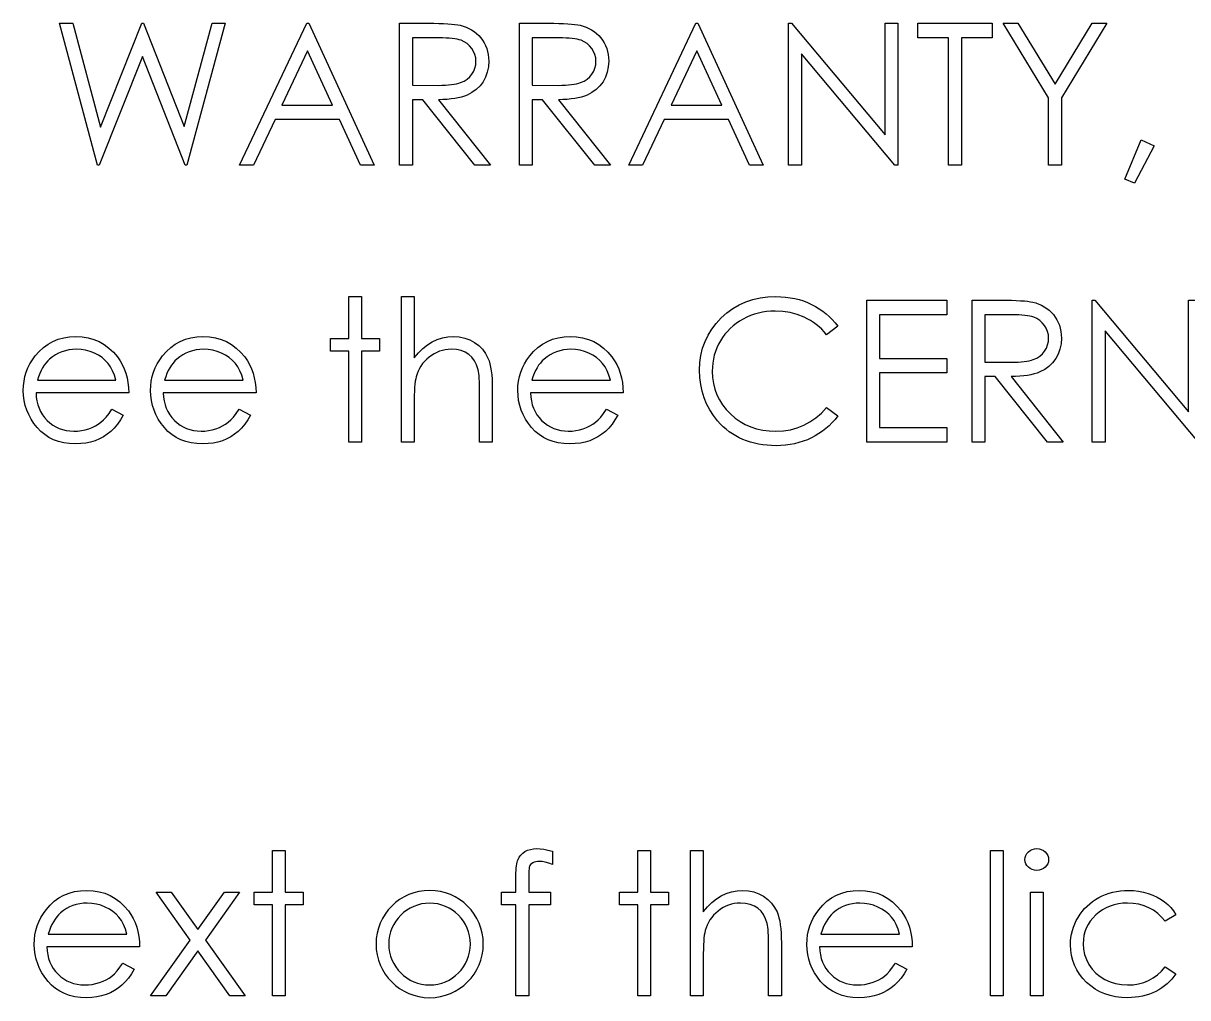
# Model space of a CAD drawing. Header units: millimetres. Extents: x -53 to 240, y 0 to 133.
# Drawn here: x -34.67 to -5.92, y 81.45 to 105.49 of the extents above; entities that cross this region are included whole.
import ezdxf

# ---------------------------------------------------------------- set-up
doc = ezdxf.new("R2010")
doc.units = ezdxf.units.MM

msp = doc.modelspace()

# ---------------------------------------------------------------- linework, layer by layer
at = {"color": 7, "linetype": 'Continuous', "flags": 128}
for points in [[(-33.768, 105.491), (-33.443, 105.491), (-33.443, 105.491), (-32.758, 102.924), (-32.758, 102.924), (-31.739, 105.491), (-31.739, 105.491), (-31.694, 105.491), (-31.694, 105.491), (-30.694, 102.942), (-30.694, 102.942), (-30.005, 105.491), (-30.005, 105.491), (-29.684, 105.491), (-29.684, 105.491), (-30.628, 101.991), (-30.628, 101.991), (-30.673, 101.991), (-30.673, 101.991), (-31.726, 104.668), (-31.726, 104.668), (-32.792, 101.991), (-32.792, 101.991), (-32.836, 101.991), (-32.836, 101.991), (-33.768, 105.491)], [(-27.62, 105.491), (-26.005, 101.991), (-26.005, 101.991), (-26.346, 101.991), (-26.346, 101.991), (-26.864, 103.113), (-26.864, 103.113), (-28.45, 103.113), (-28.45, 103.113), (-28.982, 101.991), (-28.982, 101.991), (-29.325, 101.991), (-29.325, 101.991), (-27.665, 105.491), (-27.665, 105.491), (-27.62, 105.491)], [(-25.377, 105.491), (-24.676, 105.491), (-24.676, 105.491), (-24.536, 105.49), (-24.407, 105.488), (-24.291, 105.484), (-24.185, 105.479), (-24.092, 105.472), (-24.011, 105.464), (-23.941, 105.455), (-23.883, 105.443), (-23.883, 105.443), (-23.807, 105.423), (-23.734, 105.397), (-23.664, 105.366), (-23.599, 105.33), (-23.537, 105.289), (-23.479, 105.243), (-23.425, 105.192), (-23.374, 105.135), (-23.328, 105.075), (-23.288, 105.01), (-23.254, 104.943), (-23.227, 104.872), (-23.205, 104.798), (-23.19, 104.72), (-23.181, 104.639), (-23.178, 104.555), (-23.178, 104.555), (-23.186, 104.415), (-23.212, 104.285), (-23.256, 104.163), (-23.316, 104.049), (-23.392, 103.947), (-23.484, 103.858), (-23.59, 103.782), (-23.711, 103.72), (-23.778, 103.694), (-23.851, 103.671), (-23.93, 103.652), (-24.016, 103.636), (-24.108, 103.623), (-24.205, 103.614), (-24.309, 103.608), (-24.419, 103.606), (-24.419, 103.606), (-23.133, 101.991), (-23.133, 101.991), (-23.521, 101.991), (-23.521, 101.991), (-24.807, 103.606), (-24.807, 103.606), (-25.062, 103.606), (-25.062, 103.606), (-25.062, 101.991), (-25.062, 101.991), (-25.377, 101.991), (-25.377, 101.991), (-25.377, 105.491)], [(-22.415, 105.491), (-21.715, 105.491), (-21.715, 105.491), (-21.574, 105.49), (-21.445, 105.488), (-21.329, 105.484), (-21.224, 105.479), (-21.131, 105.472), (-21.049, 105.464), (-20.979, 105.455), (-20.922, 105.443), (-20.922, 105.443), (-20.845, 105.423), (-20.772, 105.397), (-20.703, 105.366), (-20.638, 105.33), (-20.576, 105.289), (-20.518, 105.243), (-20.463, 105.192), (-20.413, 105.135), (-20.366, 105.075), (-20.326, 105.01), (-20.293, 104.943), (-20.265, 104.872), (-20.244, 104.798), (-20.228, 104.72), (-20.219, 104.639), (-20.216, 104.555), (-20.216, 104.555), (-20.225, 104.415), (-20.251, 104.285), (-20.294, 104.163), (-20.354, 104.049), (-20.431, 103.947), (-20.522, 103.858), (-20.629, 103.782), (-20.749, 103.72), (-20.816, 103.694), (-20.889, 103.671), (-20.969, 103.652), (-21.054, 103.636), (-21.146, 103.623), (-21.243, 103.614), (-21.347, 103.608), (-21.457, 103.606), (-21.457, 103.606), (-20.171, 101.991), (-20.171, 101.991), (-20.56, 101.991), (-20.56, 101.991), (-21.846, 103.606), (-21.846, 103.606), (-22.101, 103.606), (-22.101, 103.606), (-22.101, 101.991), (-22.101, 101.991), (-22.415, 101.991), (-22.415, 101.991), (-22.415, 105.491)], [(-18.018, 105.491), (-16.402, 101.991), (-16.402, 101.991), (-16.744, 101.991), (-16.744, 101.991), (-17.261, 103.113), (-17.261, 103.113), (-18.848, 103.113), (-18.848, 103.113), (-19.38, 101.991), (-19.38, 101.991), (-19.723, 101.991), (-19.723, 101.991), (-18.062, 105.491), (-18.062, 105.491), (-18.018, 105.491)], [(-15.774, 101.991), (-15.774, 105.491), (-15.774, 105.491), (-15.708, 105.491), (-15.708, 105.491), (-13.396, 102.736), (-13.396, 102.736), (-13.396, 105.491), (-13.396, 105.491), (-13.082, 105.491), (-13.082, 105.491), (-13.082, 101.991), (-13.082, 101.991), (-13.153, 101.991), (-13.153, 101.991), (-15.46, 104.739), (-15.46, 104.739), (-15.46, 101.991), (-15.46, 101.991), (-15.774, 101.991)], [(-12.588, 105.132), (-12.588, 105.491), (-12.588, 105.491), (-10.748, 105.491), (-10.748, 105.491), (-10.748, 105.132), (-10.748, 105.132), (-11.511, 105.132), (-11.511, 105.132), (-11.511, 101.991), (-11.511, 101.991), (-11.825, 101.991), (-11.825, 101.991), (-11.825, 105.132), (-11.825, 105.132), (-12.588, 105.132)], [(-10.479, 105.491), (-10.119, 105.491), (-10.119, 105.491), (-9.2, 103.987), (-9.2, 103.987), (-8.281, 105.491), (-8.281, 105.491), (-7.921, 105.491), (-7.921, 105.491), (-9.043, 103.655), (-9.043, 103.655), (-9.043, 101.991), (-9.043, 101.991), (-9.357, 101.991), (-9.357, 101.991), (-9.357, 103.655), (-9.357, 103.655), (-10.479, 105.491)], [(-25.062, 105.132), (-25.062, 103.965), (-25.062, 103.965), (-24.422, 103.96), (-24.422, 103.96), (-24.332, 103.961), (-24.248, 103.965), (-24.17, 103.97), (-24.098, 103.977), (-24.032, 103.986), (-23.972, 103.997), (-23.918, 104.01), (-23.871, 104.026), (-23.786, 104.063), (-23.711, 104.11), (-23.647, 104.168), (-23.592, 104.235), (-23.548, 104.309), (-23.517, 104.387), (-23.498, 104.469), (-23.492, 104.556), (-23.492, 104.556), (-23.498, 104.64), (-23.517, 104.72), (-23.549, 104.797), (-23.594, 104.869), (-23.648, 104.935), (-23.711, 104.99), (-23.781, 105.036), (-23.859, 105.071), (-23.904, 105.085), (-23.955, 105.098), (-24.014, 105.108), (-24.078, 105.117), (-24.15, 105.124), (-24.229, 105.128), (-24.314, 105.131), (-24.406, 105.132), (-24.406, 105.132), (-25.062, 105.132)], [(-22.101, 105.132), (-22.101, 103.965), (-22.101, 103.965), (-21.46, 103.96), (-21.46, 103.96), (-21.37, 103.961), (-21.286, 103.965), (-21.208, 103.97), (-21.136, 103.977), (-21.07, 103.986), (-21.011, 103.997), (-20.957, 104.01), (-20.909, 104.026), (-20.825, 104.063), (-20.75, 104.11), (-20.685, 104.168), (-20.631, 104.235), (-20.586, 104.309), (-20.556, 104.387), (-20.537, 104.469), (-20.53, 104.556), (-20.53, 104.556), (-20.537, 104.64), (-20.556, 104.72), (-20.588, 104.797), (-20.632, 104.869), (-20.687, 104.935), (-20.749, 104.99), (-20.819, 105.036), (-20.898, 105.071), (-20.943, 105.085), (-20.994, 105.098), (-21.052, 105.108), (-21.117, 105.117), (-21.189, 105.124), (-21.267, 105.128), (-21.353, 105.131), (-21.445, 105.132), (-21.445, 105.132), (-22.101, 105.132)], [(-27.646, 104.809), (-28.28, 103.472), (-28.28, 103.472), (-27.029, 103.472), (-27.029, 103.472), (-27.646, 104.809)], [(-18.044, 104.809), (-18.677, 103.472), (-18.677, 103.472), (-17.427, 103.472), (-17.427, 103.472), (-18.044, 104.809)], [(-7.076, 102.619), (-6.755, 102.464), (-6.755, 102.464), (-7.237, 101.542), (-7.237, 101.542), (-7.473, 101.645), (-7.473, 101.645), (-7.076, 102.619)], [(-26.633, 98.747), (-26.319, 98.747), (-26.319, 98.747), (-26.319, 97.715), (-26.319, 97.715), (-25.87, 97.715), (-25.87, 97.715), (-25.87, 97.401), (-25.87, 97.401), (-26.319, 97.401), (-26.319, 97.401), (-26.319, 95.158), (-26.319, 95.158), (-26.633, 95.158), (-26.633, 95.158), (-26.633, 97.401), (-26.633, 97.401), (-27.082, 97.401), (-27.082, 97.401), (-27.082, 97.715), (-27.082, 97.715), (-26.633, 97.715), (-26.633, 97.715), (-26.633, 98.747)], [(-25.332, 98.747), (-25.018, 98.747), (-25.018, 98.747), (-25.018, 97.232), (-25.018, 97.232), (-24.914, 97.356), (-24.804, 97.464), (-24.691, 97.555), (-24.572, 97.628), (-24.448, 97.686), (-24.318, 97.727), (-24.184, 97.752), (-24.044, 97.76), (-24.044, 97.76), (-23.903, 97.751), (-23.77, 97.724), (-23.645, 97.679), (-23.528, 97.616), (-23.423, 97.537), (-23.332, 97.447), (-23.256, 97.343), (-23.195, 97.227), (-23.17, 97.162), (-23.148, 97.088), (-23.13, 97.006), (-23.115, 96.915), (-23.104, 96.814), (-23.095, 96.706), (-23.089, 96.589), (-23.088, 96.464), (-23.088, 96.464), (-23.088, 95.158), (-23.088, 95.158), (-23.402, 95.158), (-23.402, 95.158), (-23.402, 96.361), (-23.402, 96.361), (-23.403, 96.465), (-23.404, 96.561), (-23.407, 96.647), (-23.411, 96.725), (-23.416, 96.793), (-23.423, 96.852), (-23.43, 96.902), (-23.439, 96.943), (-23.439, 96.943), (-23.477, 97.06), (-23.527, 97.163), (-23.59, 97.249), (-23.667, 97.32), (-23.756, 97.375), (-23.857, 97.415), (-23.972, 97.438), (-24.1, 97.446), (-24.1, 97.446), (-24.176, 97.443), (-24.249, 97.434), (-24.321, 97.419), (-24.391, 97.398), (-24.459, 97.37), (-24.524, 97.337), (-24.588, 97.297), (-24.649, 97.251), (-24.708, 97.201), (-24.76, 97.148), (-24.808, 97.092), (-24.851, 97.033), (-24.888, 96.971), (-24.92, 96.907), (-24.947, 96.839), (-24.969, 96.769), (-24.969, 96.769), (-24.98, 96.718), (-24.99, 96.657), (-24.999, 96.586), (-25.006, 96.504), (-25.011, 96.414), (-25.015, 96.313), (-25.017, 96.203), (-25.018, 96.082), (-25.018, 96.082), (-25.018, 95.158), (-25.018, 95.158), (-25.332, 95.158), (-25.332, 95.158), (-25.332, 98.747)], [(-14.562, 98.015), (-14.837, 97.805), (-14.837, 97.805), (-14.897, 97.874), (-14.959, 97.94), (-15.024, 98.001), (-15.092, 98.057), (-15.164, 98.109), (-15.238, 98.157), (-15.315, 98.201), (-15.395, 98.24), (-15.562, 98.305), (-15.736, 98.351), (-15.918, 98.379), (-16.109, 98.388), (-16.109, 98.388), (-16.214, 98.386), (-16.318, 98.376), (-16.42, 98.36), (-16.519, 98.339), (-16.617, 98.311), (-16.712, 98.277), (-16.805, 98.236), (-16.897, 98.19), (-16.986, 98.138), (-17.068, 98.082), (-17.146, 98.022), (-17.219, 97.957), (-17.287, 97.889), (-17.349, 97.816), (-17.407, 97.738), (-17.459, 97.656), (-17.506, 97.572), (-17.546, 97.484), (-17.581, 97.394), (-17.609, 97.301), (-17.631, 97.206), (-17.646, 97.108), (-17.656, 97.007), (-17.659, 96.904), (-17.659, 96.904), (-17.652, 96.749), (-17.631, 96.601), (-17.596, 96.46), (-17.547, 96.325), (-17.485, 96.196), (-17.408, 96.074), (-17.317, 95.958), (-17.213, 95.85), (-17.098, 95.751), (-16.975, 95.665), (-16.845, 95.592), (-16.709, 95.533), (-16.564, 95.486), (-16.413, 95.454), (-16.254, 95.433), (-16.087, 95.427), (-16.087, 95.427), (-15.904, 95.436), (-15.729, 95.463), (-15.562, 95.509), (-15.401, 95.573), (-15.249, 95.655), (-15.104, 95.755), (-14.967, 95.873), (-14.837, 96.01), (-14.837, 96.01), (-14.562, 95.802), (-14.562, 95.802), (-14.63, 95.717), (-14.701, 95.637), (-14.776, 95.561), (-14.856, 95.491), (-14.939, 95.425), (-15.027, 95.365), (-15.118, 95.31), (-15.214, 95.259), (-15.313, 95.214), (-15.414, 95.176), (-15.519, 95.143), (-15.627, 95.116), (-15.737, 95.095), (-15.85, 95.08), (-15.966, 95.071), (-16.085, 95.068), (-16.085, 95.068), (-16.198, 95.07), (-16.308, 95.078), (-16.415, 95.09), (-16.519, 95.106), (-16.62, 95.127), (-16.717, 95.154), (-16.812, 95.185), (-16.903, 95.221), (-16.993, 95.261), (-17.078, 95.307), (-17.161, 95.357), (-17.241, 95.412), (-17.317, 95.472), (-17.391, 95.536), (-17.462, 95.606), (-17.529, 95.68), (-17.529, 95.68), (-17.633, 95.812), (-17.723, 95.952), (-17.8, 96.098), (-17.862, 96.251), (-17.91, 96.41), (-17.945, 96.576), (-17.966, 96.748), (-17.973, 96.928), (-17.973, 96.928), (-17.964, 97.117), (-17.939, 97.297), (-17.897, 97.471), (-17.838, 97.636), (-17.763, 97.794), (-17.671, 97.945), (-17.562, 98.087), (-17.436, 98.222), (-17.297, 98.346), (-17.15, 98.452), (-16.995, 98.542), (-16.831, 98.616), (-16.658, 98.674), (-16.477, 98.714), (-16.287, 98.739), (-16.089, 98.747), (-16.089, 98.747), (-15.969, 98.745), (-15.851, 98.735), (-15.737, 98.72), (-15.625, 98.699), (-15.517, 98.672), (-15.411, 98.639), (-15.308, 98.599), (-15.208, 98.555), (-15.112, 98.504), (-15.02, 98.449), (-14.933, 98.388), (-14.85, 98.324), (-14.771, 98.254), (-14.697, 98.179), (-14.628, 98.1), (-14.562, 98.015)], [(-13.844, 98.658), (-11.87, 98.658), (-11.87, 98.658), (-11.87, 98.299), (-11.87, 98.299), (-13.53, 98.299), (-13.53, 98.299), (-13.53, 97.222), (-13.53, 97.222), (-11.87, 97.222), (-11.87, 97.222), (-11.87, 96.863), (-11.87, 96.863), (-13.53, 96.863), (-13.53, 96.863), (-13.53, 95.517), (-13.53, 95.517), (-11.87, 95.517), (-11.87, 95.517), (-11.87, 95.158), (-11.87, 95.158), (-13.844, 95.158), (-13.844, 95.158), (-13.844, 98.658)], [(-11.242, 98.658), (-10.542, 98.658), (-10.542, 98.658), (-10.401, 98.657), (-10.272, 98.655), (-10.156, 98.651), (-10.051, 98.646), (-9.957, 98.639), (-9.876, 98.631), (-9.806, 98.621), (-9.749, 98.61), (-9.749, 98.61), (-9.672, 98.59), (-9.599, 98.564), (-9.53, 98.533), (-9.465, 98.497), (-9.403, 98.456), (-9.345, 98.409), (-9.29, 98.358), (-9.24, 98.301), (-9.193, 98.241), (-9.153, 98.177), (-9.12, 98.109), (-9.092, 98.039), (-9.071, 97.964), (-9.055, 97.887), (-9.046, 97.806), (-9.043, 97.722), (-9.043, 97.722), (-9.052, 97.582), (-9.078, 97.452), (-9.121, 97.33), (-9.181, 97.216), (-9.258, 97.114), (-9.349, 97.025), (-9.455, 96.949), (-9.576, 96.887), (-9.643, 96.861), (-9.716, 96.838), (-9.796, 96.819), (-9.881, 96.802), (-9.973, 96.79), (-10.07, 96.781), (-10.174, 96.775), (-10.284, 96.773), (-10.284, 96.773), (-8.998, 95.158), (-8.998, 95.158), (-9.387, 95.158), (-9.387, 95.158), (-10.673, 96.773), (-10.673, 96.773), (-10.928, 96.773), (-10.928, 96.773), (-10.928, 95.158), (-10.928, 95.158), (-11.242, 95.158), (-11.242, 95.158), (-11.242, 98.658)], [(-8.28, 95.158), (-8.28, 98.658), (-8.28, 98.658), (-8.214, 98.658), (-8.214, 98.658), (-5.902, 95.903), (-5.902, 95.903), (-5.902, 98.658), (-5.902, 98.658), (-5.588, 98.658), (-5.588, 98.658), (-5.588, 95.158), (-5.588, 95.158), (-5.66, 95.158), (-5.66, 95.158), (-7.966, 97.906), (-7.966, 97.906), (-7.966, 95.158), (-7.966, 95.158), (-8.28, 95.158)], [(-10.928, 98.299), (-10.928, 97.132), (-10.928, 97.132), (-10.287, 97.127), (-10.287, 97.127), (-10.197, 97.128), (-10.113, 97.131), (-10.035, 97.136), (-9.963, 97.143), (-9.897, 97.152), (-9.838, 97.164), (-9.784, 97.177), (-9.736, 97.192), (-9.652, 97.23), (-9.577, 97.277), (-9.512, 97.335), (-9.458, 97.401), (-9.413, 97.476), (-9.383, 97.553), (-9.364, 97.636), (-9.357, 97.722), (-9.357, 97.722), (-9.364, 97.806), (-9.383, 97.887), (-9.415, 97.964), (-9.459, 98.036), (-9.514, 98.102), (-9.576, 98.157), (-9.646, 98.203), (-9.725, 98.238), (-9.77, 98.252), (-9.821, 98.264), (-9.879, 98.275), (-9.943, 98.283), (-10.016, 98.29), (-10.094, 98.295), (-10.18, 98.298), (-10.272, 98.299), (-10.272, 98.299), (-10.928, 98.299)], [(-32.476, 95.965), (-32.197, 95.819), (-32.197, 95.819), (-32.266, 95.702), (-32.339, 95.597), (-32.418, 95.503), (-32.502, 95.421), (-32.591, 95.35), (-32.685, 95.289), (-32.785, 95.235), (-32.89, 95.191), (-33.002, 95.157), (-33.12, 95.132), (-33.246, 95.118), (-33.378, 95.113), (-33.378, 95.113), (-33.526, 95.119), (-33.665, 95.138), (-33.795, 95.17), (-33.918, 95.214), (-34.031, 95.271), (-34.137, 95.34), (-34.235, 95.422), (-34.324, 95.517), (-34.404, 95.619), (-34.474, 95.725), (-34.532, 95.834), (-34.579, 95.947), (-34.617, 96.063), (-34.644, 96.181), (-34.659, 96.304), (-34.665, 96.429), (-34.665, 96.429), (-34.66, 96.547), (-34.647, 96.662), (-34.624, 96.774), (-34.591, 96.882), (-34.55, 96.988), (-34.5, 97.089), (-34.439, 97.188), (-34.371, 97.283), (-34.371, 97.283), (-34.273, 97.395), (-34.168, 97.492), (-34.055, 97.574), (-33.934, 97.641), (-33.805, 97.693), (-33.668, 97.731), (-33.524, 97.752), (-33.371, 97.76), (-33.371, 97.76), (-33.214, 97.752), (-33.064, 97.729), (-32.923, 97.689), (-32.791, 97.635), (-32.666, 97.564), (-32.55, 97.477), (-32.441, 97.375), (-32.341, 97.257), (-32.341, 97.257), (-32.276, 97.165), (-32.221, 97.068), (-32.173, 96.965), (-32.135, 96.857), (-32.104, 96.744), (-32.081, 96.624), (-32.068, 96.5), (-32.062, 96.369), (-32.062, 96.369), (-34.351, 96.369), (-34.351, 96.369), (-34.345, 96.268), (-34.331, 96.171), (-34.308, 96.08), (-34.277, 95.993), (-34.239, 95.911), (-34.193, 95.833), (-34.138, 95.76), (-34.076, 95.691), (-34.007, 95.629), (-33.935, 95.576), (-33.859, 95.53), (-33.778, 95.493), (-33.694, 95.464), (-33.606, 95.444), (-33.514, 95.431), (-33.418, 95.427), (-33.418, 95.427), (-33.324, 95.43), (-33.232, 95.442), (-33.141, 95.461), (-33.051, 95.486), (-32.965, 95.519), (-32.886, 95.557), (-32.813, 95.599), (-32.747, 95.646), (-32.684, 95.702), (-32.617, 95.775), (-32.548, 95.862), (-32.476, 95.965)], [(-29.335, 95.965), (-29.056, 95.819), (-29.056, 95.819), (-29.125, 95.702), (-29.198, 95.597), (-29.277, 95.503), (-29.361, 95.421), (-29.45, 95.35), (-29.544, 95.289), (-29.644, 95.235), (-29.749, 95.191), (-29.861, 95.157), (-29.979, 95.132), (-30.105, 95.118), (-30.237, 95.113), (-30.237, 95.113), (-30.385, 95.119), (-30.523, 95.138), (-30.654, 95.17), (-30.777, 95.214), (-30.89, 95.271), (-30.996, 95.34), (-31.094, 95.422), (-31.183, 95.517), (-31.263, 95.619), (-31.333, 95.725), (-31.391, 95.834), (-31.438, 95.947), (-31.476, 96.063), (-31.503, 96.181), (-31.518, 96.304), (-31.524, 96.429), (-31.524, 96.429), (-31.519, 96.547), (-31.506, 96.662), (-31.483, 96.774), (-31.45, 96.882), (-31.409, 96.988), (-31.359, 97.089), (-31.298, 97.188), (-31.23, 97.283), (-31.23, 97.283), (-31.132, 97.395), (-31.027, 97.492), (-30.914, 97.574), (-30.793, 97.641), (-30.664, 97.693), (-30.527, 97.731), (-30.383, 97.752), (-30.23, 97.76), (-30.23, 97.76), (-30.073, 97.752), (-29.923, 97.729), (-29.782, 97.689), (-29.65, 97.635), (-29.525, 97.564), (-29.409, 97.477), (-29.3, 97.375), (-29.2, 97.257), (-29.2, 97.257), (-29.135, 97.165), (-29.08, 97.068), (-29.032, 96.965), (-28.994, 96.857), (-28.963, 96.744), (-28.94, 96.624), (-28.927, 96.5), (-28.921, 96.369), (-28.921, 96.369), (-31.21, 96.369), (-31.21, 96.369), (-31.204, 96.268), (-31.19, 96.171), (-31.167, 96.08), (-31.136, 95.993), (-31.098, 95.911), (-31.052, 95.833), (-30.997, 95.76), (-30.935, 95.691), (-30.866, 95.629), (-30.794, 95.576), (-30.718, 95.53), (-30.637, 95.493), (-30.553, 95.464), (-30.465, 95.444), (-30.373, 95.431), (-30.277, 95.427), (-30.277, 95.427), (-30.183, 95.43), (-30.091, 95.442), (-30, 95.461), (-29.91, 95.486), (-29.824, 95.519), (-29.745, 95.557), (-29.672, 95.599), (-29.606, 95.646), (-29.543, 95.702), (-29.476, 95.775), (-29.407, 95.862), (-29.335, 95.965)], [(-20.271, 95.965), (-19.992, 95.819), (-19.992, 95.819), (-20.061, 95.702), (-20.134, 95.597), (-20.213, 95.503), (-20.297, 95.421), (-20.386, 95.35), (-20.48, 95.289), (-20.58, 95.235), (-20.685, 95.191), (-20.797, 95.157), (-20.915, 95.132), (-21.041, 95.118), (-21.173, 95.113), (-21.173, 95.113), (-21.321, 95.119), (-21.459, 95.138), (-21.59, 95.17), (-21.712, 95.214), (-21.826, 95.271), (-21.932, 95.34), (-22.03, 95.422), (-22.119, 95.517), (-22.199, 95.619), (-22.268, 95.725), (-22.327, 95.834), (-22.374, 95.947), (-22.412, 96.063), (-22.439, 96.181), (-22.454, 96.304), (-22.46, 96.429), (-22.46, 96.429), (-22.455, 96.547), (-22.442, 96.662), (-22.419, 96.774), (-22.386, 96.882), (-22.345, 96.988), (-22.294, 97.089), (-22.234, 97.188), (-22.165, 97.283), (-22.165, 97.283), (-22.068, 97.395), (-21.963, 97.492), (-21.85, 97.574), (-21.729, 97.641), (-21.6, 97.693), (-21.463, 97.731), (-21.318, 97.752), (-21.166, 97.76), (-21.166, 97.76), (-21.009, 97.752), (-20.859, 97.729), (-20.718, 97.689), (-20.586, 97.635), (-20.461, 97.564), (-20.345, 97.477), (-20.236, 97.375), (-20.136, 97.257), (-20.136, 97.257), (-20.071, 97.165), (-20.016, 97.068), (-19.968, 96.965), (-19.93, 96.857), (-19.899, 96.744), (-19.876, 96.624), (-19.863, 96.5), (-19.857, 96.369), (-19.857, 96.369), (-22.146, 96.369), (-22.146, 96.369), (-22.139, 96.268), (-22.125, 96.171), (-22.103, 96.08), (-22.072, 95.993), (-22.034, 95.911), (-21.988, 95.833), (-21.933, 95.76), (-21.871, 95.691), (-21.802, 95.629), (-21.73, 95.576), (-21.654, 95.53), (-21.573, 95.493), (-21.489, 95.464), (-21.4, 95.444), (-21.309, 95.431), (-21.213, 95.427), (-21.213, 95.427), (-21.119, 95.43), (-21.027, 95.442), (-20.936, 95.461), (-20.846, 95.486), (-20.76, 95.519), (-20.68, 95.557), (-20.608, 95.599), (-20.542, 95.646), (-20.479, 95.702), (-20.412, 95.775), (-20.342, 95.862), (-20.271, 95.965)], [(-32.377, 96.683), (-32.414, 96.807), (-32.459, 96.918), (-32.512, 97.016), (-32.572, 97.1), (-32.641, 97.174), (-32.721, 97.241), (-32.811, 97.3), (-32.911, 97.351), (-33.017, 97.393), (-33.127, 97.422), (-33.24, 97.44), (-33.355, 97.446), (-33.355, 97.446), (-33.449, 97.443), (-33.54, 97.431), (-33.627, 97.412), (-33.711, 97.387), (-33.792, 97.352), (-33.869, 97.311), (-33.943, 97.262), (-34.014, 97.206), (-34.014, 97.206), (-34.063, 97.16), (-34.108, 97.108), (-34.151, 97.051), (-34.19, 96.989), (-34.227, 96.92), (-34.26, 96.847), (-34.291, 96.768), (-34.318, 96.683), (-34.318, 96.683), (-32.377, 96.683)], [(-29.236, 96.683), (-29.273, 96.807), (-29.318, 96.918), (-29.371, 97.016), (-29.431, 97.1), (-29.5, 97.174), (-29.58, 97.241), (-29.67, 97.3), (-29.77, 97.351), (-29.876, 97.393), (-29.986, 97.422), (-30.099, 97.44), (-30.214, 97.446), (-30.214, 97.446), (-30.308, 97.443), (-30.399, 97.431), (-30.486, 97.412), (-30.57, 97.387), (-30.651, 97.352), (-30.728, 97.311), (-30.802, 97.262), (-30.873, 97.206), (-30.873, 97.206), (-30.922, 97.16), (-30.967, 97.108), (-31.01, 97.051), (-31.049, 96.989), (-31.086, 96.92), (-31.119, 96.847), (-31.15, 96.768), (-31.177, 96.683), (-31.177, 96.683), (-29.236, 96.683)], [(-20.171, 96.683), (-20.209, 96.807), (-20.254, 96.918), (-20.307, 97.016), (-20.367, 97.1), (-20.436, 97.174), (-20.516, 97.241), (-20.605, 97.3), (-20.706, 97.351), (-20.812, 97.393), (-20.922, 97.422), (-21.034, 97.44), (-21.149, 97.446), (-21.149, 97.446), (-21.243, 97.443), (-21.335, 97.431), (-21.422, 97.412), (-21.506, 97.387), (-21.587, 97.352), (-21.664, 97.311), (-21.738, 97.262), (-21.809, 97.206), (-21.809, 97.206), (-21.858, 97.16), (-21.903, 97.108), (-21.946, 97.051), (-21.985, 96.989), (-22.022, 96.92), (-22.055, 96.847), (-22.085, 96.768), (-22.113, 96.683), (-22.113, 96.683), (-20.171, 96.683)], [(-28.518, 85.081), (-28.203, 85.081), (-28.203, 85.081), (-28.203, 84.049), (-28.203, 84.049), (-27.755, 84.049), (-27.755, 84.049), (-27.755, 83.735), (-27.755, 83.735), (-28.203, 83.735), (-28.203, 83.735), (-28.203, 81.491), (-28.203, 81.491), (-28.518, 81.491), (-28.518, 81.491), (-28.518, 83.735), (-28.518, 83.735), (-28.966, 83.735), (-28.966, 83.735), (-28.966, 84.049), (-28.966, 84.049), (-28.518, 84.049), (-28.518, 84.049), (-28.518, 85.081)], [(-21.607, 85.06), (-21.607, 84.733), (-21.607, 84.733), (-21.697, 84.767), (-21.78, 84.792), (-21.856, 84.807), (-21.926, 84.811), (-21.926, 84.811), (-21.973, 84.809), (-22.016, 84.802), (-22.055, 84.789), (-22.09, 84.772), (-22.119, 84.75), (-22.143, 84.729), (-22.16, 84.705), (-22.172, 84.68), (-22.176, 84.664), (-22.179, 84.643), (-22.182, 84.617), (-22.184, 84.585), (-22.186, 84.547), (-22.187, 84.505), (-22.189, 84.457), (-22.189, 84.403), (-22.189, 84.403), (-22.189, 84.049), (-22.189, 84.049), (-21.652, 84.049), (-21.652, 84.049), (-21.652, 83.735), (-21.652, 83.735), (-22.189, 83.735), (-22.189, 83.735), (-22.191, 81.491), (-22.191, 81.491), (-22.505, 81.491), (-22.505, 81.491), (-22.505, 83.735), (-22.505, 83.735), (-22.864, 83.735), (-22.864, 83.735), (-22.864, 84.049), (-22.864, 84.049), (-22.505, 84.049), (-22.505, 84.049), (-22.505, 84.457), (-22.505, 84.457), (-22.504, 84.525), (-22.501, 84.588), (-22.498, 84.645), (-22.492, 84.699), (-22.485, 84.746), (-22.476, 84.788), (-22.466, 84.826), (-22.454, 84.858), (-22.425, 84.916), (-22.386, 84.967), (-22.339, 85.013), (-22.283, 85.052), (-22.219, 85.084), (-22.149, 85.107), (-22.073, 85.121), (-21.99, 85.126), (-21.99, 85.126), (-21.906, 85.121), (-21.814, 85.109), (-21.715, 85.088), (-21.607, 85.06)], [(-19.498, 85.081), (-19.184, 85.081), (-19.184, 85.081), (-19.184, 84.049), (-19.184, 84.049), (-18.736, 84.049), (-18.736, 84.049), (-18.736, 83.735), (-18.736, 83.735), (-19.184, 83.735), (-19.184, 83.735), (-19.184, 81.491), (-19.184, 81.491), (-19.498, 81.491), (-19.498, 81.491), (-19.498, 83.735), (-19.498, 83.735), (-19.947, 83.735), (-19.947, 83.735), (-19.947, 84.049), (-19.947, 84.049), (-19.498, 84.049), (-19.498, 84.049), (-19.498, 85.081)], [(-18.197, 85.081), (-17.883, 85.081), (-17.883, 85.081), (-17.883, 83.566), (-17.883, 83.566), (-17.779, 83.69), (-17.67, 83.797), (-17.556, 83.888), (-17.437, 83.962), (-17.313, 84.019), (-17.183, 84.061), (-17.049, 84.085), (-16.91, 84.094), (-16.91, 84.094), (-16.768, 84.084), (-16.635, 84.058), (-16.51, 84.012), (-16.394, 83.949), (-16.289, 83.871), (-16.197, 83.78), (-16.122, 83.676), (-16.061, 83.561), (-16.035, 83.495), (-16.014, 83.421), (-15.996, 83.339), (-15.98, 83.248), (-15.969, 83.148), (-15.96, 83.04), (-15.955, 82.923), (-15.953, 82.797), (-15.953, 82.797), (-15.953, 81.491), (-15.953, 81.491), (-16.268, 81.491), (-16.268, 81.491), (-16.268, 82.694), (-16.268, 82.694), (-16.268, 82.799), (-16.27, 82.894), (-16.272, 82.98), (-16.277, 83.058), (-16.282, 83.126), (-16.288, 83.185), (-16.296, 83.235), (-16.304, 83.276), (-16.304, 83.276), (-16.342, 83.394), (-16.392, 83.496), (-16.455, 83.582), (-16.532, 83.653), (-16.621, 83.709), (-16.723, 83.748), (-16.838, 83.772), (-16.965, 83.779), (-16.965, 83.779), (-17.041, 83.777), (-17.115, 83.768), (-17.187, 83.752), (-17.256, 83.731), (-17.324, 83.703), (-17.389, 83.67), (-17.453, 83.63), (-17.515, 83.585), (-17.573, 83.534), (-17.626, 83.481), (-17.673, 83.425), (-17.716, 83.366), (-17.753, 83.305), (-17.785, 83.24), (-17.813, 83.172), (-17.835, 83.102), (-17.835, 83.102), (-17.846, 83.051), (-17.856, 82.99), (-17.864, 82.919), (-17.871, 82.838), (-17.876, 82.747), (-17.88, 82.646), (-17.882, 82.536), (-17.883, 82.416), (-17.883, 82.416), (-17.883, 81.491), (-17.883, 81.491), (-18.197, 81.491), (-18.197, 81.491), (-18.197, 85.081)], [(-10.793, 85.081), (-10.479, 85.081), (-10.479, 85.081), (-10.479, 81.491), (-10.479, 81.491), (-10.793, 81.491), (-10.793, 81.491), (-10.793, 85.081)], [(-9.65, 85.126), (-9.592, 85.121), (-9.538, 85.106), (-9.488, 85.081), (-9.444, 85.046), (-9.406, 85.005), (-9.379, 84.959), (-9.363, 84.909), (-9.357, 84.855), (-9.357, 84.855), (-9.363, 84.802), (-9.379, 84.753), (-9.406, 84.708), (-9.444, 84.666), (-9.488, 84.632), (-9.538, 84.607), (-9.592, 84.592), (-9.65, 84.587), (-9.65, 84.587), (-9.708, 84.592), (-9.76, 84.607), (-9.81, 84.632), (-9.855, 84.666), (-9.892, 84.708), (-9.919, 84.753), (-9.935, 84.802), (-9.941, 84.855), (-9.941, 84.855), (-9.935, 84.909), (-9.919, 84.959), (-9.892, 85.005), (-9.855, 85.046), (-9.81, 85.081), (-9.76, 85.106), (-9.708, 85.121), (-9.65, 85.126)], [(-32.207, 82.299), (-31.928, 82.152), (-31.928, 82.152), (-31.997, 82.035), (-32.07, 81.93), (-32.149, 81.836), (-32.233, 81.755), (-32.322, 81.684), (-32.416, 81.622), (-32.516, 81.569), (-32.621, 81.525), (-32.733, 81.49), (-32.851, 81.466), (-32.977, 81.451), (-33.109, 81.446), (-33.109, 81.446), (-33.256, 81.452), (-33.395, 81.471), (-33.526, 81.503), (-33.648, 81.547), (-33.762, 81.604), (-33.868, 81.673), (-33.966, 81.755), (-34.055, 81.85), (-34.135, 81.952), (-34.204, 82.058), (-34.263, 82.168), (-34.31, 82.28), (-34.348, 82.396), (-34.375, 82.515), (-34.39, 82.637), (-34.396, 82.763), (-34.396, 82.763), (-34.391, 82.881), (-34.378, 82.996), (-34.354, 83.107), (-34.322, 83.216), (-34.281, 83.321), (-34.23, 83.423), (-34.17, 83.521), (-34.101, 83.617), (-34.101, 83.617), (-34.004, 83.728), (-33.899, 83.826), (-33.786, 83.907), (-33.665, 83.974), (-33.535, 84.026), (-33.399, 84.064), (-33.254, 84.086), (-33.102, 84.094), (-33.102, 84.094), (-32.944, 84.086), (-32.795, 84.062), (-32.654, 84.023), (-32.522, 83.968), (-32.397, 83.897), (-32.28, 83.81), (-32.172, 83.708), (-32.072, 83.59), (-32.072, 83.59), (-32.007, 83.498), (-31.952, 83.402), (-31.904, 83.298), (-31.865, 83.19), (-31.835, 83.077), (-31.812, 82.958), (-31.799, 82.833), (-31.793, 82.703), (-31.793, 82.703), (-34.082, 82.703), (-34.082, 82.703), (-34.075, 82.602), (-34.061, 82.505), (-34.039, 82.413), (-34.008, 82.326), (-33.97, 82.244), (-33.924, 82.166), (-33.869, 82.093), (-33.807, 82.025), (-33.738, 81.963), (-33.666, 81.909), (-33.589, 81.863), (-33.509, 81.826), (-33.425, 81.797), (-33.336, 81.777), (-33.245, 81.764), (-33.148, 81.76), (-33.148, 81.76), (-33.055, 81.764), (-32.963, 81.775), (-32.872, 81.794), (-32.782, 81.82), (-32.696, 81.852), (-32.616, 81.89), (-32.544, 81.932), (-32.478, 81.979), (-32.414, 82.036), (-32.348, 82.109), (-32.278, 82.196), (-32.207, 82.299)], [(-31.389, 84.049), (-31.016, 84.049), (-31.016, 84.049), (-30.357, 83.126), (-30.357, 83.126), (-29.699, 84.049), (-29.699, 84.049), (-29.325, 84.049), (-29.325, 84.049), (-30.17, 82.864), (-30.17, 82.864), (-29.191, 81.491), (-29.191, 81.491), (-29.564, 81.491), (-29.564, 81.491), (-30.357, 82.602), (-30.357, 82.602), (-31.15, 81.491), (-31.15, 81.491), (-31.524, 81.491), (-31.524, 81.491), (-30.544, 82.864), (-30.544, 82.864), (-31.389, 84.049)], [(-13.136, 82.299), (-12.857, 82.152), (-12.857, 82.152), (-12.926, 82.035), (-13, 81.93), (-13.078, 81.836), (-13.162, 81.755), (-13.251, 81.684), (-13.345, 81.622), (-13.446, 81.569), (-13.551, 81.525), (-13.662, 81.49), (-13.781, 81.466), (-13.906, 81.451), (-14.039, 81.446), (-14.039, 81.446), (-14.186, 81.452), (-14.325, 81.471), (-14.455, 81.503), (-14.578, 81.547), (-14.691, 81.604), (-14.797, 81.673), (-14.895, 81.755), (-14.985, 81.85), (-15.064, 81.952), (-15.134, 82.058), (-15.192, 82.168), (-15.24, 82.28), (-15.278, 82.396), (-15.304, 82.515), (-15.32, 82.637), (-15.325, 82.763), (-15.325, 82.763), (-15.32, 82.881), (-15.307, 82.996), (-15.284, 83.107), (-15.252, 83.216), (-15.21, 83.321), (-15.16, 83.423), (-15.099, 83.521), (-15.031, 83.617), (-15.031, 83.617), (-14.933, 83.728), (-14.828, 83.826), (-14.715, 83.907), (-14.594, 83.974), (-14.465, 84.026), (-14.328, 84.064), (-14.184, 84.086), (-14.031, 84.094), (-14.031, 84.094), (-13.874, 84.086), (-13.725, 84.062), (-13.584, 84.023), (-13.451, 83.968), (-13.326, 83.897), (-13.21, 83.81), (-13.101, 83.708), (-13.001, 83.59), (-13.001, 83.59), (-12.937, 83.498), (-12.881, 83.402), (-12.833, 83.298), (-12.795, 83.19), (-12.764, 83.077), (-12.742, 82.958), (-12.728, 82.833), (-12.723, 82.703), (-12.723, 82.703), (-15.011, 82.703), (-15.011, 82.703), (-15.005, 82.602), (-14.991, 82.505), (-14.968, 82.413), (-14.938, 82.326), (-14.9, 82.244), (-14.853, 82.166), (-14.799, 82.093), (-14.736, 82.025), (-14.668, 81.963), (-14.595, 81.909), (-14.519, 81.863), (-14.438, 81.826), (-14.354, 81.797), (-14.266, 81.777), (-14.174, 81.764), (-14.078, 81.76), (-14.078, 81.76), (-13.984, 81.764), (-13.892, 81.775), (-13.801, 81.794), (-13.711, 81.82), (-13.625, 81.852), (-13.546, 81.89), (-13.474, 81.932), (-13.408, 81.979), (-13.344, 82.036), (-13.277, 82.109), (-13.208, 82.196), (-13.136, 82.299)], [(-9.806, 84.049), (-9.492, 84.049), (-9.492, 84.049), (-9.492, 81.491), (-9.492, 81.491), (-9.806, 81.491), (-9.806, 81.491), (-9.806, 84.049)], [(-6.216, 83.494), (-6.479, 83.331), (-6.479, 83.331), (-6.568, 83.436), (-6.666, 83.527), (-6.77, 83.604), (-6.882, 83.667), (-7.003, 83.716), (-7.131, 83.751), (-7.267, 83.772), (-7.41, 83.779), (-7.41, 83.779), (-7.525, 83.775), (-7.636, 83.761), (-7.741, 83.738), (-7.841, 83.707), (-7.937, 83.665), (-8.027, 83.615), (-8.113, 83.556), (-8.193, 83.487), (-8.266, 83.412), (-8.329, 83.333), (-8.383, 83.25), (-8.427, 83.163), (-8.461, 83.073), (-8.485, 82.978), (-8.5, 82.879), (-8.505, 82.777), (-8.505, 82.777), (-8.496, 82.643), (-8.469, 82.513), (-8.424, 82.387), (-8.362, 82.265), (-8.283, 82.152), (-8.191, 82.052), (-8.087, 81.966), (-7.968, 81.893), (-7.839, 81.835), (-7.703, 81.793), (-7.56, 81.769), (-7.408, 81.76), (-7.408, 81.76), (-7.269, 81.767), (-7.137, 81.788), (-7.011, 81.823), (-6.891, 81.872), (-6.779, 81.935), (-6.673, 82.013), (-6.572, 82.104), (-6.479, 82.209), (-6.479, 82.209), (-6.216, 82.036), (-6.216, 82.036), (-6.264, 81.968), (-6.316, 81.904), (-6.372, 81.844), (-6.432, 81.788), (-6.495, 81.735), (-6.563, 81.687), (-6.634, 81.642), (-6.709, 81.601), (-6.788, 81.565), (-6.869, 81.533), (-6.952, 81.506), (-7.039, 81.485), (-7.128, 81.468), (-7.221, 81.456), (-7.316, 81.448), (-7.413, 81.446), (-7.413, 81.446), (-7.562, 81.452), (-7.703, 81.47), (-7.839, 81.499), (-7.968, 81.541), (-8.09, 81.594), (-8.207, 81.659), (-8.316, 81.736), (-8.419, 81.825), (-8.513, 81.923), (-8.594, 82.026), (-8.662, 82.133), (-8.719, 82.246), (-8.763, 82.365), (-8.794, 82.487), (-8.813, 82.616), (-8.819, 82.749), (-8.819, 82.749), (-8.816, 82.839), (-8.807, 82.928), (-8.793, 83.016), (-8.772, 83.101), (-8.746, 83.186), (-8.714, 83.268), (-8.676, 83.349), (-8.632, 83.428), (-8.583, 83.505), (-8.53, 83.576), (-8.472, 83.644), (-8.41, 83.707), (-8.344, 83.766), (-8.273, 83.821), (-8.198, 83.871), (-8.118, 83.918), (-8.036, 83.959), (-7.95, 83.995), (-7.863, 84.025), (-7.772, 84.049), (-7.68, 84.069), (-7.585, 84.082), (-7.487, 84.091), (-7.387, 84.094), (-7.387, 84.094), (-7.262, 84.089), (-7.138, 84.074), (-7.016, 84.05), (-6.897, 84.016), (-6.783, 83.974), (-6.678, 83.926), (-6.583, 83.872), (-6.496, 83.812), (-6.417, 83.746), (-6.344, 83.671), (-6.277, 83.587), (-6.216, 83.494)], [(-32.107, 83.017), (-32.144, 83.141), (-32.19, 83.251), (-32.243, 83.349), (-32.303, 83.433), (-32.372, 83.507), (-32.452, 83.574), (-32.541, 83.633), (-32.642, 83.684), (-32.748, 83.726), (-32.858, 83.756), (-32.97, 83.774), (-33.085, 83.779), (-33.085, 83.779), (-33.179, 83.776), (-33.27, 83.765), (-33.358, 83.746), (-33.442, 83.72), (-33.523, 83.685), (-33.6, 83.645), (-33.674, 83.596), (-33.744, 83.54), (-33.744, 83.54), (-33.794, 83.493), (-33.839, 83.441), (-33.882, 83.385), (-33.921, 83.322), (-33.958, 83.254), (-33.991, 83.18), (-34.021, 83.101), (-34.049, 83.017), (-34.049, 83.017), (-32.107, 83.017)], [(-13.037, 83.017), (-13.074, 83.141), (-13.12, 83.251), (-13.172, 83.349), (-13.232, 83.433), (-13.301, 83.507), (-13.381, 83.574), (-13.471, 83.633), (-13.571, 83.684), (-13.678, 83.726), (-13.788, 83.756), (-13.9, 83.774), (-14.015, 83.779), (-14.015, 83.779), (-14.109, 83.776), (-14.2, 83.765), (-14.288, 83.746), (-14.371, 83.72), (-14.452, 83.685), (-14.529, 83.645), (-14.603, 83.596), (-14.674, 83.54), (-14.674, 83.54), (-14.723, 83.493), (-14.769, 83.441), (-14.811, 83.385), (-14.851, 83.322), (-14.887, 83.254), (-14.921, 83.18), (-14.951, 83.101), (-14.978, 83.017), (-14.978, 83.017), (-13.037, 83.017)]]:
    msp.add_lwpolyline(points, dxfattribs=at)
at = {"color": 7, "linetype": 'Continuous'}
for centre, radius, start, end in [((-24.635, 82.77), 1.324, 90.0001, 89.9999), ((-24.636, 82.77), 1.009, 90.0002, 89.9998)]:
    msp.add_arc(centre, radius, start, end, dxfattribs=at)

doc.saveas('drawing.dxf')
